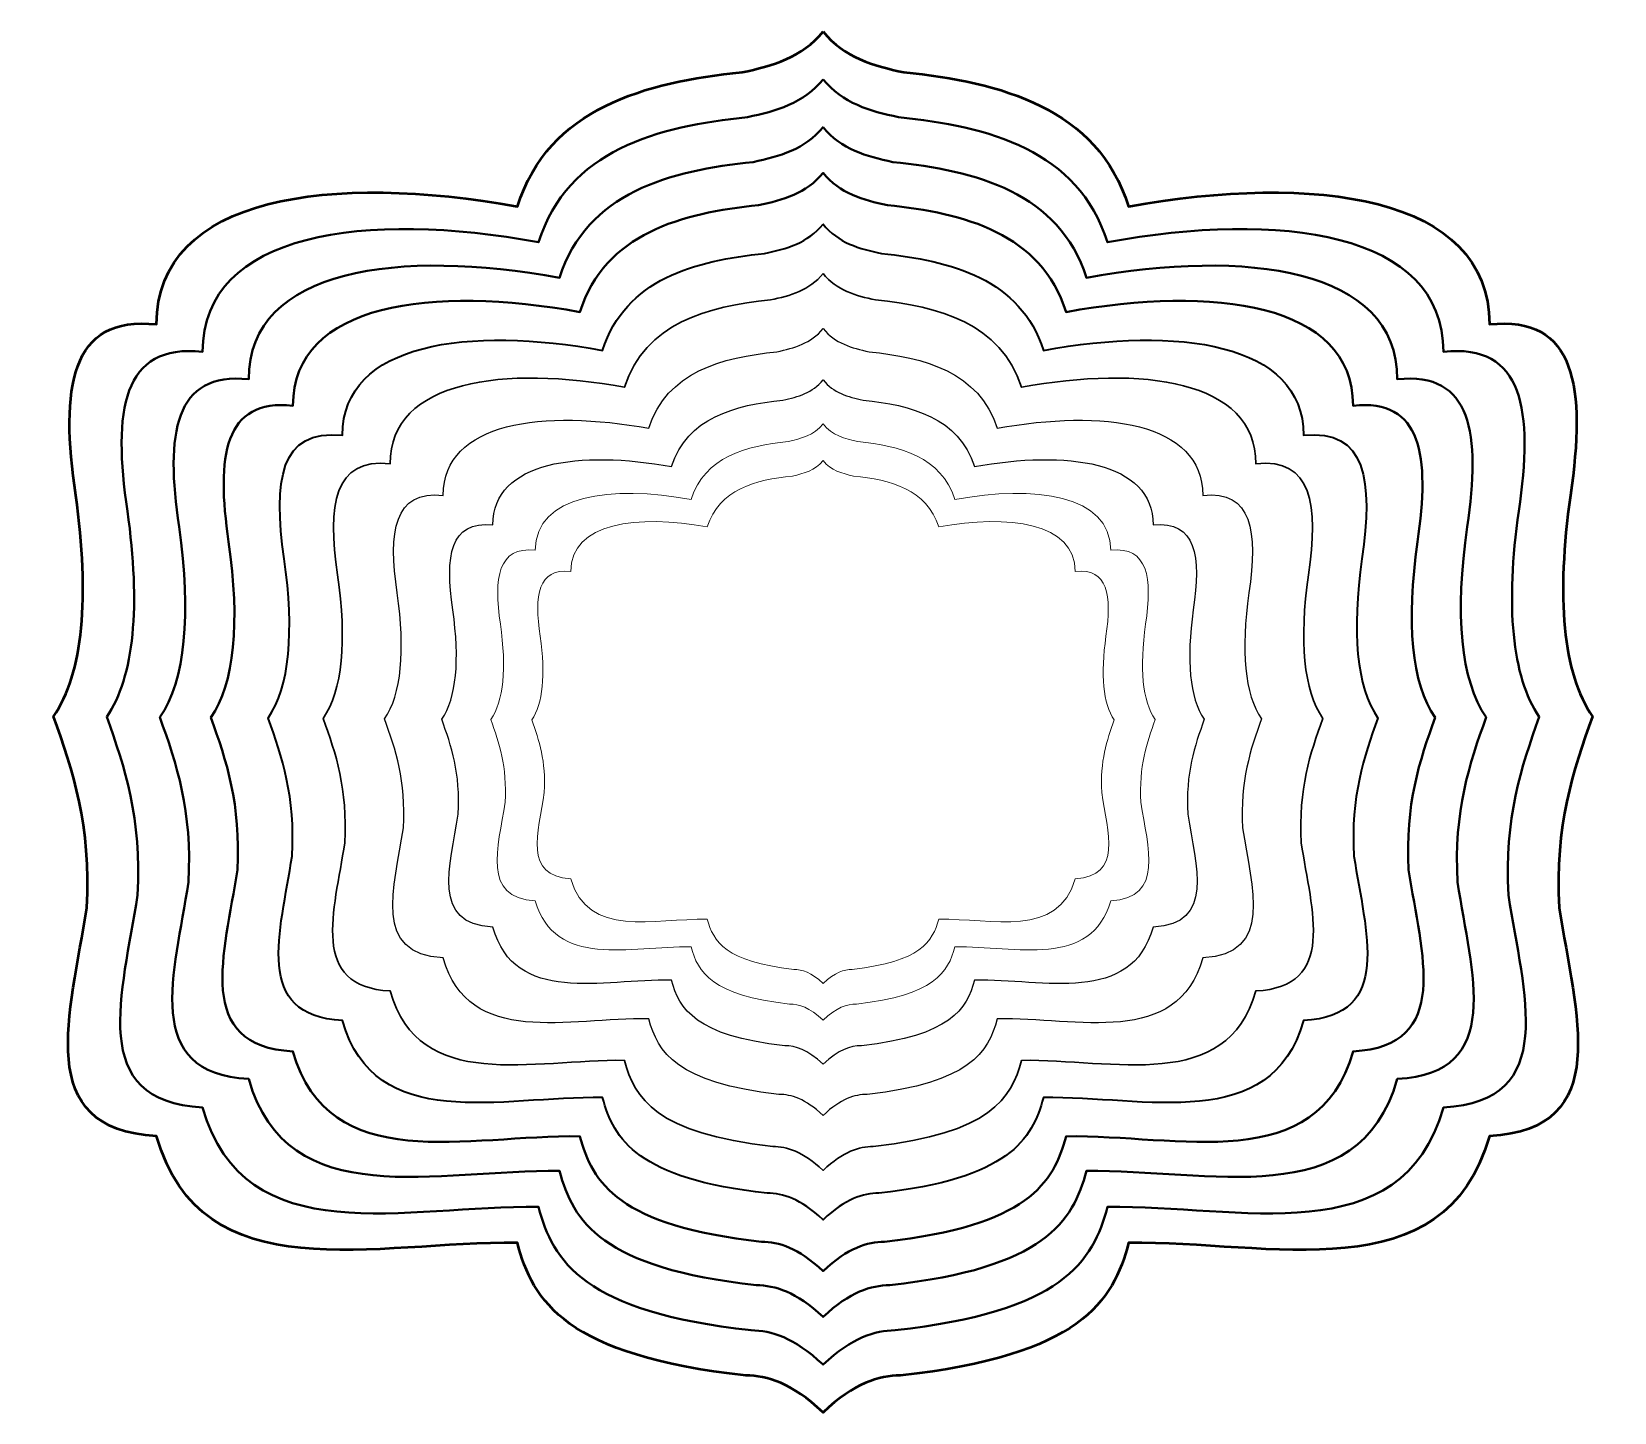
# Model space of a CAD drawing. Header units: centimetres. Extents: x -7.3 to 7.3, y -6.4 to 6.4.
import ezdxf

# ---------------------------------------------------------------- set-up
doc = ezdxf.new("R2010")
doc.units = ezdxf.units.CM
doc.header["$MEASUREMENT"] = 0
doc.layers.add('Layer 1', color=7, linetype='Continuous')

msp = doc.modelspace()

# ---------------------------------------------------------------- linework, layer by layer
at = {"layer": 'Layer 1', "color": 248, "lineweight": 50}
msp.add_open_spline([(0.00056, 6.38469), (-0.19232, 6.14595), (-0.46681, 6.06913), (-0.74906, 6.00913), (-0.74906, 6.00913), (-1.64544, 5.91733), (-2.5379, 5.68223), (-2.82803, 4.76622), (-2.82803, 4.76622), (-4.53435, 5.07808), (-6.1663, 4.87391), (-6.1663, 3.67681), (-6.1663, 3.67681), (-6.96849, 3.76309), (-7.0605, 3.09007), (-6.91443, 2.09262), (-6.91443, 2.09262), (-6.78118, 1.15352), (-6.84627, 0.44451), (-7.12009, 0.04793), (-7.12009, 0.04793), (-6.94147, -0.45079), (-6.7694, -0.95704), (-6.81309, -1.72255), (-6.81309, -1.72255), (-6.96409, -2.70706), (-7.32274, -3.77148), (-6.1663, -3.83431), (-6.1663, -3.83431), (-5.75272, -5.2956), (-4.13209, -4.80282), (-2.82803, -4.82238), (-2.82803, -4.82238), (-2.68557, -5.36327), (-2.37868, -5.86599), (-0.71479, -6.04889), (-0.71479, -6.04889), (-0.513, -6.05246), (-0.2914, -6.11612), (0.00055, -6.39017), (0.00055, -6.39017), (0.2925, -6.11612), (0.51411, -6.05246), (0.71589, -6.04889), (0.71589, -6.04889), (2.37978, -5.86599), (2.68518, -5.36327), (2.82764, -4.82238), (2.82764, -4.82238), (4.1317, -4.80283), (5.75233, -5.29561), (6.16591, -3.83431), (6.16591, -3.83431), (7.32235, -3.77148), (6.9637, -2.70707), (6.8127, -1.72255), (6.8127, -1.72255), (6.76901, -0.95705), (6.94108, -0.4508), (7.1197, 0.04793), (7.1197, 0.04793), (6.84588, 0.44451), (6.78228, 1.15352), (6.91553, 2.09262), (6.91553, 2.09262), (7.0616, 3.09007), (6.9681, 3.76308), (6.16591, 3.67681), (6.16591, 3.67681), (6.16593, 4.87392), (4.53397, 5.07808), (2.82766, 4.76623), (2.82766, 4.76623), (2.53752, 5.68223), (1.64507, 5.91734), (0.74869, 6.00914), (0.74869, 6.00914), (0.46644, 6.06913), (0.19344, 6.14595), (0.00056, 6.38469)], degree=3, knots=[0, 0, 0, 0, 0.04761905, 0.04761905, 0.04761905, 0.04761905, 0.0952381, 0.0952381, 0.0952381, 0.0952381, 0.14285714, 0.14285714, 0.14285714, 0.14285714, 0.19047619, 0.19047619, 0.19047619, 0.19047619, 0.23809524, 0.23809524, 0.23809524, 0.23809524, 0.28571429, 0.28571429, 0.28571429, 0.28571429, 0.33333333, 0.33333333, 0.33333333, 0.33333333, 0.38095238, 0.38095238, 0.38095238, 0.38095238, 0.42857143, 0.42857143, 0.42857143, 0.42857143, 0.47619048, 0.47619048, 0.47619048, 0.47619048, 0.52380952, 0.52380952, 0.52380952, 0.52380952, 0.57142857, 0.57142857, 0.57142857, 0.57142857, 0.61904762, 0.61904762, 0.61904762, 0.61904762, 0.66666667, 0.66666667, 0.66666667, 0.66666667, 0.71428571, 0.71428571, 0.71428571, 0.71428571, 0.76190476, 0.76190476, 0.76190476, 0.76190476, 0.80952381, 0.80952381, 0.80952381, 0.80952381, 0.85714286, 0.85714286, 0.85714286, 0.85714286, 0.9047619, 0.9047619, 0.9047619, 0.9047619, 1, 1, 1, 1], dxfattribs=at)
at = {"layer": 'Layer 1', "color": 238, "lineweight": 40}
msp.add_open_spline([(0.00051, 5.94351), (-0.17905, 5.72126), (-0.43458, 5.64975), (-0.69733, 5.59389), (-0.69733, 5.59389), (-1.53179, 5.50844), (-2.36261, 5.28957), (-2.6327, 4.43683), (-2.6327, 4.43683), (-4.22116, 4.72715), (-5.7404, 4.53708), (-5.74039, 3.42266), (-5.74039, 3.42266), (-6.48717, 3.50298), (-6.57283, 2.87645), (-6.43685, 1.9479), (-6.43685, 1.9479), (-6.3128, 1.07366), (-6.3734, 0.41362), (-6.62831, 0.04444), (-6.62831, 0.04444), (-6.46203, -0.41984), (-6.30184, -0.89112), (-6.34251, -1.60375), (-6.34251, -1.60375), (-6.48308, -2.52026), (-6.81696, -3.51116), (-5.74039, -3.56965), (-5.74039, -3.56965), (-5.35538, -4.93001), (-3.84669, -4.47127), (-2.6327, -4.48947), (-2.6327, -4.48947), (-2.50008, -4.993), (-2.21439, -5.461), (-0.66542, -5.63127), (-0.66542, -5.63127), (-0.47757, -5.6346), (-0.27127, -5.69386), (0.00051, -5.94898), (0.00051, -5.94898), (0.27229, -5.69386), (0.47859, -5.6346), (0.66644, -5.63127), (0.66644, -5.63127), (2.21541, -5.461), (2.49971, -4.993), (2.63233, -4.48947), (2.63233, -4.48947), (3.84632, -4.47127), (5.35501, -4.93001), (5.74002, -3.56965), (5.74002, -3.56965), (6.81659, -3.51116), (6.4827, -2.52026), (6.34214, -1.60375), (6.34214, -1.60375), (6.30147, -0.89112), (6.46165, -0.41984), (6.62794, 0.04444), (6.62794, 0.04444), (6.37303, 0.41362), (6.31382, 1.07367), (6.43787, 1.9479), (6.43787, 1.9479), (6.57385, 2.87645), (6.48681, 3.50298), (5.74003, 3.42266), (5.74003, 3.42266), (5.74003, 4.53708), (4.22079, 4.72714), (2.63233, 4.43683), (2.63233, 4.43683), (2.36224, 5.28957), (1.53143, 5.50843), (0.69696, 5.59389), (0.69696, 5.59389), (0.43421, 5.64974), (0.18007, 5.72126), (0.00051, 5.94351)], degree=3, knots=[0, 0, 0, 0, 0.04761905, 0.04761905, 0.04761905, 0.04761905, 0.0952381, 0.0952381, 0.0952381, 0.0952381, 0.14285714, 0.14285714, 0.14285714, 0.14285714, 0.19047619, 0.19047619, 0.19047619, 0.19047619, 0.23809524, 0.23809524, 0.23809524, 0.23809524, 0.28571429, 0.28571429, 0.28571429, 0.28571429, 0.33333333, 0.33333333, 0.33333333, 0.33333333, 0.38095238, 0.38095238, 0.38095238, 0.38095238, 0.42857143, 0.42857143, 0.42857143, 0.42857143, 0.47619048, 0.47619048, 0.47619048, 0.47619048, 0.52380952, 0.52380952, 0.52380952, 0.52380952, 0.57142857, 0.57142857, 0.57142857, 0.57142857, 0.61904762, 0.61904762, 0.61904762, 0.61904762, 0.66666667, 0.66666667, 0.66666667, 0.66666667, 0.71428571, 0.71428571, 0.71428571, 0.71428571, 0.76190476, 0.76190476, 0.76190476, 0.76190476, 0.80952381, 0.80952381, 0.80952381, 0.80952381, 0.85714286, 0.85714286, 0.85714286, 0.85714286, 0.9047619, 0.9047619, 0.9047619, 0.9047619, 1, 1, 1, 1], dxfattribs=at)
at = {"layer": 'Layer 1', "color": 236, "lineweight": 40}
msp.add_open_spline([(0.00045, 5.50232), (-0.16579, 5.29656), (-0.40235, 5.23035), (-0.64562, 5.17864), (-0.64562, 5.17864), (-1.41817, 5.09953), (-2.18734, 4.8969), (-2.4374, 4.10743), (-2.4374, 4.10743), (-3.908, 4.3762), (-5.31452, 4.20024), (-5.31452, 3.16851), (-5.31452, 3.16851), (-6.0059, 3.24287), (-6.08519, 2.66283), (-5.9593, 1.80317), (-5.9593, 1.80317), (-5.84445, 0.9938), (-5.90056, 0.38273), (-6.13655, 0.04094), (-6.13655, 0.04094), (-5.9826, -0.38889), (-5.8343, -0.8252), (-5.87196, -1.48495), (-5.87196, -1.48495), (-6.0021, -2.33346), (-6.31121, -3.25084), (-5.31452, -3.30499), (-5.31452, -3.30499), (-4.95808, -4.56441), (-3.56132, -4.13971), (-2.4374, -4.15656), (-2.4374, -4.15656), (-2.31462, -4.62274), (-2.05012, -5.056), (-0.61608, -5.21364), (-0.61608, -5.21364), (-0.44217, -5.21672), (-0.25117, -5.27159), (0.00045, -5.50777), (0.00045, -5.50777), (0.25207, -5.27159), (0.44306, -5.21672), (0.61697, -5.21364), (0.61697, -5.21364), (2.05101, -5.056), (2.31422, -4.62273), (2.437, -4.15656), (2.437, -4.15656), (3.56092, -4.13972), (4.95767, -4.56442), (5.31412, -3.30499), (5.31412, -3.30499), (6.31081, -3.25084), (6.0017, -2.33346), (5.87156, -1.48495), (5.87156, -1.48495), (5.8339, -0.8252), (5.98221, -0.38889), (6.13615, 0.04094), (6.13615, 0.04094), (5.90016, 0.38273), (5.84534, 0.9938), (5.96018, 1.80317), (5.96018, 1.80317), (6.08607, 2.66283), (6.00549, 3.24287), (5.31411, 3.16851), (5.31411, 3.16851), (5.31411, 4.20025), (3.9076, 4.37621), (2.43699, 4.10743), (2.43699, 4.10743), (2.18694, 4.8969), (1.41776, 5.09953), (0.64521, 5.17864), (0.64521, 5.17864), (0.40195, 5.23035), (0.16667, 5.29656), (0.00043, 5.50232), (0.00043, 5.50232), (0.00043, 5.50232), (0.00045, 5.50232), (0.00045, 5.50232)], degree=3, knots=[0, 0, 0, 0, 0.04545455, 0.04545455, 0.04545455, 0.04545455, 0.09090909, 0.09090909, 0.09090909, 0.09090909, 0.13636364, 0.13636364, 0.13636364, 0.13636364, 0.18181818, 0.18181818, 0.18181818, 0.18181818, 0.22727273, 0.22727273, 0.22727273, 0.22727273, 0.27272727, 0.27272727, 0.27272727, 0.27272727, 0.31818182, 0.31818182, 0.31818182, 0.31818182, 0.36363636, 0.36363636, 0.36363636, 0.36363636, 0.40909091, 0.40909091, 0.40909091, 0.40909091, 0.45454545, 0.45454545, 0.45454545, 0.45454545, 0.5, 0.5, 0.5, 0.5, 0.54545455, 0.54545455, 0.54545455, 0.54545455, 0.59090909, 0.59090909, 0.59090909, 0.59090909, 0.63636364, 0.63636364, 0.63636364, 0.63636364, 0.68181818, 0.68181818, 0.68181818, 0.68181818, 0.72727273, 0.72727273, 0.72727273, 0.72727273, 0.77272727, 0.77272727, 0.77272727, 0.77272727, 0.81818182, 0.81818182, 0.81818182, 0.81818182, 0.86363636, 0.86363636, 0.86363636, 0.86363636, 0.90909091, 0.90909091, 0.90909091, 0.90909091, 1, 1, 1, 1], dxfattribs=at)
at = {"layer": 'Layer 1', "color": 234, "lineweight": 40}
msp.add_open_spline([(0.0004, 5.0781), (-0.15303, 4.8882), (-0.37136, 4.82709), (-0.59588, 4.77936), (-0.59588, 4.77936), (-1.3089, 4.70635), (-2.0188, 4.51933), (-2.24958, 3.7907), (-2.24958, 3.7907), (-3.60686, 4.03876), (-4.90499, 3.87636), (-4.90499, 2.92413), (-4.90499, 2.92413), (-5.54309, 2.99277), (-5.61628, 2.45742), (-5.50009, 1.664), (-5.50009, 1.664), (-5.39409, 0.917), (-5.44588, 0.35302), (-5.66368, 0.03757), (-5.66368, 0.03757), (-5.5216, -0.35914), (-5.38472, -0.76183), (-5.41948, -1.37074), (-5.41948, -1.37074), (-5.53959, -2.15387), (-5.82488, -3.00055), (-4.90499, -3.05053), (-4.90499, -3.05053), (-4.57601, -4.2129), (-3.28689, -3.82093), (-2.24958, -3.83648), (-2.24958, -3.83648), (-2.13626, -4.26673), (-1.89215, -4.66661), (-0.56861, -4.8121), (-0.56861, -4.8121), (-0.4081, -4.81495), (-0.23182, -4.86559), (0.00041, -5.08357), (0.00041, -5.08357), (0.23264, -4.86559), (0.40891, -4.81494), (0.56943, -4.8121), (0.56943, -4.8121), (1.89296, -4.66661), (2.13589, -4.26673), (2.24921, -3.83648), (2.24921, -3.83648), (3.28652, -3.82093), (4.57564, -4.2129), (4.90462, -3.05053), (4.90462, -3.05053), (5.8245, -3.00055), (5.53921, -2.15387), (5.41911, -1.37074), (5.41911, -1.37074), (5.38436, -0.76183), (5.52123, -0.35914), (5.66331, 0.03757), (5.66331, 0.03757), (5.4455, 0.35302), (5.39491, 0.917), (5.5009, 1.664), (5.5009, 1.664), (5.61709, 2.45741), (5.54272, 2.99276), (4.90462, 2.92413), (4.90462, 2.92413), (4.90462, 3.87636), (3.60649, 4.03876), (2.24921, 3.7907), (2.24921, 3.7907), (2.01843, 4.51933), (1.30853, 4.70635), (0.59551, 4.77936), (0.59551, 4.77936), (0.37099, 4.82708), (0.15384, 4.88819), (0.00041, 5.0781), (0.00041, 5.0781), (0.00041, 5.0781), (0.0004, 5.0781), (0.0004, 5.0781)], degree=3, knots=[0, 0, 0, 0, 0.04545455, 0.04545455, 0.04545455, 0.04545455, 0.09090909, 0.09090909, 0.09090909, 0.09090909, 0.13636364, 0.13636364, 0.13636364, 0.13636364, 0.18181818, 0.18181818, 0.18181818, 0.18181818, 0.22727273, 0.22727273, 0.22727273, 0.22727273, 0.27272727, 0.27272727, 0.27272727, 0.27272727, 0.31818182, 0.31818182, 0.31818182, 0.31818182, 0.36363636, 0.36363636, 0.36363636, 0.36363636, 0.40909091, 0.40909091, 0.40909091, 0.40909091, 0.45454545, 0.45454545, 0.45454545, 0.45454545, 0.5, 0.5, 0.5, 0.5, 0.54545455, 0.54545455, 0.54545455, 0.54545455, 0.59090909, 0.59090909, 0.59090909, 0.59090909, 0.63636364, 0.63636364, 0.63636364, 0.63636364, 0.68181818, 0.68181818, 0.68181818, 0.68181818, 0.72727273, 0.72727273, 0.72727273, 0.72727273, 0.77272727, 0.77272727, 0.77272727, 0.77272727, 0.81818182, 0.81818182, 0.81818182, 0.81818182, 0.86363636, 0.86363636, 0.86363636, 0.86363636, 0.90909091, 0.90909091, 0.90909091, 0.90909091, 1, 1, 1, 1], dxfattribs=at)
at = {"layer": 'Layer 1', "color": 232, "lineweight": 35}
msp.add_open_spline([(0.00035, 4.60298), (-0.13873, 4.43084), (-0.33665, 4.37544), (-0.54017, 4.33218), (-0.54017, 4.33218), (-1.18651, 4.26599), (-1.83003, 4.09646), (-2.03923, 3.43597), (-2.03923, 3.43597), (-3.26958, 3.66084), (-4.44632, 3.51362), (-4.44632, 2.65043), (-4.44632, 2.65043), (-5.02475, 2.71265), (-5.09109, 2.22736), (-4.98577, 1.50815), (-4.98577, 1.50815), (-4.88969, 0.831), (-4.93663, 0.31976), (-5.13406, 0.03381), (-5.13406, 0.03381), (-5.00526, -0.3258), (-4.88119, -0.69084), (-4.91269, -1.24281), (-4.91269, -1.24281), (-5.02157, -1.95271), (-5.28018, -2.72021), (-4.44632, -2.76552), (-4.44632, -2.76552), (-4.14811, -3.8192), (-2.97953, -3.46388), (-2.03923, -3.47797), (-2.03923, -3.47797), (-1.93651, -3.86799), (-1.71522, -4.23047), (-0.51545, -4.36235), (-0.51545, -4.36235), (-0.36995, -4.36493), (-0.21016, -4.41084), (0.00036, -4.60844), (0.00036, -4.60844), (0.21087, -4.41084), (0.37066, -4.36493), (0.51617, -4.36235), (0.51617, -4.36235), (1.71594, -4.23047), (1.93615, -3.86798), (2.03887, -3.47797), (2.03887, -3.47797), (2.97918, -3.46388), (4.14775, -3.81919), (4.44596, -2.76552), (4.44596, -2.76552), (5.27982, -2.72021), (5.02121, -1.95271), (4.91233, -1.24281), (4.91233, -1.24281), (4.88083, -0.69084), (5.0049, -0.32581), (5.1337, 0.03381), (5.1337, 0.03381), (4.93626, 0.31976), (4.8904, 0.831), (4.98648, 1.50815), (4.98648, 1.50815), (5.0918, 2.22737), (5.02439, 2.71265), (4.44596, 2.65043), (4.44596, 2.65043), (4.44596, 3.51362), (3.26922, 3.66083), (2.03887, 3.43597), (2.03887, 3.43597), (1.82967, 4.09647), (1.18615, 4.26599), (0.53981, 4.33218), (0.53981, 4.33218), (0.33629, 4.37544), (0.13944, 4.43084), (0.00036, 4.60298), (0.00036, 4.60298), (0.00036, 4.60298), (0.00035, 4.60298), (0.00035, 4.60298)], degree=3, knots=[0, 0, 0, 0, 0.04545455, 0.04545455, 0.04545455, 0.04545455, 0.09090909, 0.09090909, 0.09090909, 0.09090909, 0.13636364, 0.13636364, 0.13636364, 0.13636364, 0.18181818, 0.18181818, 0.18181818, 0.18181818, 0.22727273, 0.22727273, 0.22727273, 0.22727273, 0.27272727, 0.27272727, 0.27272727, 0.27272727, 0.31818182, 0.31818182, 0.31818182, 0.31818182, 0.36363636, 0.36363636, 0.36363636, 0.36363636, 0.40909091, 0.40909091, 0.40909091, 0.40909091, 0.45454545, 0.45454545, 0.45454545, 0.45454545, 0.5, 0.5, 0.5, 0.5, 0.54545455, 0.54545455, 0.54545455, 0.54545455, 0.59090909, 0.59090909, 0.59090909, 0.59090909, 0.63636364, 0.63636364, 0.63636364, 0.63636364, 0.68181818, 0.68181818, 0.68181818, 0.68181818, 0.72727273, 0.72727273, 0.72727273, 0.72727273, 0.77272727, 0.77272727, 0.77272727, 0.77272727, 0.81818182, 0.81818182, 0.81818182, 0.81818182, 0.86363636, 0.86363636, 0.86363636, 0.86363636, 0.90909091, 0.90909091, 0.90909091, 0.90909091, 1, 1, 1, 1], dxfattribs=at)
at = {"layer": 'Layer 1', "color": 230, "lineweight": 30}
msp.add_open_spline([(0.0003, 4.14612), (-0.12498, 3.99105), (-0.30327, 3.94115), (-0.4866, 3.90218), (-0.4866, 3.90218), (-1.06883, 3.84256), (-1.64851, 3.68985), (-1.83696, 3.09487), (-1.83696, 3.09487), (-2.94527, 3.29743), (-4.00528, 3.16482), (-4.00528, 2.38726), (-4.00528, 2.38726), (-4.52633, 2.4433), (-4.58609, 2.00615), (-4.49122, 1.35828), (-4.49122, 1.35828), (-4.40467, 0.7483), (-4.44695, 0.28777), (-4.6248, 0.03018), (-4.6248, 0.03018), (-4.50878, -0.29376), (-4.39701, -0.62259), (-4.42539, -1.1198), (-4.42539, -1.1198), (-4.52347, -1.75928), (-4.75643, -2.45065), (-4.00528, -2.49147), (-4.00528, -2.49147), (-3.73665, -3.44063), (-2.68399, -3.12056), (-1.83696, -3.13325), (-1.83696, -3.13325), (-1.74443, -3.48457), (-1.54509, -3.81111), (-0.46434, -3.92991), (-0.46434, -3.92991), (-0.33327, -3.93223), (-0.18933, -3.97359), (0.0003, -4.15159), (0.0003, -4.15159), (0.18993, -3.9736), (0.33387, -3.93224), (0.46494, -3.92991), (0.46494, -3.92991), (1.5457, -3.81111), (1.74406, -3.48458), (1.8366, -3.13325), (1.8366, -3.13325), (2.68363, -3.12056), (3.73629, -3.44063), (4.00492, -2.49147), (4.00492, -2.49147), (4.75607, -2.45066), (4.52311, -1.75928), (4.42503, -1.1198), (4.42503, -1.1198), (4.39665, -0.62259), (4.50842, -0.29376), (4.62444, 0.03018), (4.62444, 0.03018), (4.44658, 0.28777), (4.40527, 0.74829), (4.49182, 1.35828), (4.49182, 1.35828), (4.5867, 2.00615), (4.52597, 2.4433), (4.00492, 2.38726), (4.00492, 2.38726), (4.00492, 3.16482), (2.94491, 3.29743), (1.8366, 3.09487), (1.8366, 3.09487), (1.64815, 3.68985), (1.06847, 3.84256), (0.48624, 3.90218), (0.48624, 3.90218), (0.30291, 3.94115), (0.12559, 3.99105), (0.0003, 4.14612)], degree=3, knots=[0, 0, 0, 0, 0.04761905, 0.04761905, 0.04761905, 0.04761905, 0.0952381, 0.0952381, 0.0952381, 0.0952381, 0.14285714, 0.14285714, 0.14285714, 0.14285714, 0.19047619, 0.19047619, 0.19047619, 0.19047619, 0.23809524, 0.23809524, 0.23809524, 0.23809524, 0.28571429, 0.28571429, 0.28571429, 0.28571429, 0.33333333, 0.33333333, 0.33333333, 0.33333333, 0.38095238, 0.38095238, 0.38095238, 0.38095238, 0.42857143, 0.42857143, 0.42857143, 0.42857143, 0.47619048, 0.47619048, 0.47619048, 0.47619048, 0.52380952, 0.52380952, 0.52380952, 0.52380952, 0.57142857, 0.57142857, 0.57142857, 0.57142857, 0.61904762, 0.61904762, 0.61904762, 0.61904762, 0.66666667, 0.66666667, 0.66666667, 0.66666667, 0.71428571, 0.71428571, 0.71428571, 0.71428571, 0.76190476, 0.76190476, 0.76190476, 0.76190476, 0.80952381, 0.80952381, 0.80952381, 0.80952381, 0.85714286, 0.85714286, 0.85714286, 0.85714286, 0.9047619, 0.9047619, 0.9047619, 0.9047619, 1, 1, 1, 1], dxfattribs=at)
at = {"layer": 'Layer 1', "color": 241, "lineweight": 25}
msp.add_open_spline([(0.00024, 3.63706), (-0.10967, 3.50102), (-0.26608, 3.45724), (-0.42692, 3.42305), (-0.42692, 3.42305), (-0.93771, 3.37074), (-1.44627, 3.23677), (-1.61159, 2.7148), (-1.61159, 2.7148), (-2.58391, 2.89251), (-3.51386, 2.77616), (-3.51386, 2.09401), (-3.51386, 2.09401), (-3.97098, 2.14318), (-4.02341, 1.75967), (-3.94017, 1.19129), (-3.94017, 1.19129), (-3.86424, 0.65615), (-3.90133, 0.25213), (-4.05736, 0.02615), (-4.05736, 0.02615), (-3.95557, -0.25804), (-3.85752, -0.54652), (-3.88242, -0.98273), (-3.88242, -0.98273), (-3.96846, -1.54375), (-4.17284, -2.15029), (-3.51385, -2.1861), (-3.51385, -2.1861), (-3.27818, -3.0188), (-2.35468, -2.738), (-1.61158, -2.74914), (-1.61158, -2.74914), (-1.5304, -3.05736), (-1.35552, -3.34382), (-0.40737, -3.44805), (-0.40737, -3.44805), (-0.29238, -3.45009), (-0.1661, -3.48637), (0.00026, -3.64253), (0.00026, -3.64253), (0.16662, -3.48638), (0.2929, -3.45009), (0.40789, -3.44805), (0.40789, -3.44805), (1.35604, -3.34383), (1.53007, -3.05736), (1.61125, -2.74914), (1.61125, -2.74914), (2.35435, -2.738), (3.27785, -3.0188), (3.51352, -2.1861), (3.51352, -2.1861), (4.1725, -2.15029), (3.96813, -1.54375), (3.88209, -0.98273), (3.88209, -0.98273), (3.85719, -0.54652), (3.95524, -0.25804), (4.05703, 0.02615), (4.05703, 0.02615), (3.901, 0.25213), (3.86475, 0.65615), (3.94069, 1.19129), (3.94069, 1.19129), (4.02392, 1.75967), (3.97065, 2.14318), (3.51353, 2.09401), (3.51353, 2.09401), (3.51353, 2.77617), (2.58358, 2.89251), (1.61126, 2.7148), (1.61126, 2.7148), (1.44593, 3.23677), (0.93738, 3.37075), (0.42659, 3.42305), (0.42659, 3.42305), (0.26575, 3.45724), (0.11019, 3.50102), (0.00028, 3.63706), (0.00028, 3.63706), (0.00028, 3.63706), (0.00024, 3.63706), (0.00024, 3.63706)], degree=3, knots=[0, 0, 0, 0, 0.04545455, 0.04545455, 0.04545455, 0.04545455, 0.09090909, 0.09090909, 0.09090909, 0.09090909, 0.13636364, 0.13636364, 0.13636364, 0.13636364, 0.18181818, 0.18181818, 0.18181818, 0.18181818, 0.22727273, 0.22727273, 0.22727273, 0.22727273, 0.27272727, 0.27272727, 0.27272727, 0.27272727, 0.31818182, 0.31818182, 0.31818182, 0.31818182, 0.36363636, 0.36363636, 0.36363636, 0.36363636, 0.40909091, 0.40909091, 0.40909091, 0.40909091, 0.45454545, 0.45454545, 0.45454545, 0.45454545, 0.5, 0.5, 0.5, 0.5, 0.54545455, 0.54545455, 0.54545455, 0.54545455, 0.59090909, 0.59090909, 0.59090909, 0.59090909, 0.63636364, 0.63636364, 0.63636364, 0.63636364, 0.68181818, 0.68181818, 0.68181818, 0.68181818, 0.72727273, 0.72727273, 0.72727273, 0.72727273, 0.77272727, 0.77272727, 0.77272727, 0.77272727, 0.81818182, 0.81818182, 0.81818182, 0.81818182, 0.86363636, 0.86363636, 0.86363636, 0.86363636, 0.90909091, 0.90909091, 0.90909091, 0.90909091, 1, 1, 1, 1], dxfattribs=at)
at = {"layer": 'Layer 1', "color": 231, "lineweight": 25}
msp.add_open_spline([(0.00018, 3.16194), (-0.09539, 3.04366), (-0.23138, 3.00559), (-0.37122, 2.97586), (-0.37122, 2.97586), (-0.81533, 2.93038), (-1.25751, 2.8139), (-1.40125, 2.36006), (-1.40125, 2.36006), (-2.24665, 2.51457), (-3.05521, 2.41341), (-3.05521, 1.8203), (-3.05521, 1.8203), (-3.45266, 1.86305), (-3.49825, 1.5296), (-3.42587, 1.03542), (-3.42587, 1.03542), (-3.35985, 0.57013), (-3.3921, 0.21885), (-3.52777, 0.02237), (-3.52777, 0.02237), (-3.43927, -0.22472), (-3.35402, -0.47555), (-3.37567, -0.85481), (-3.37567, -0.85481), (-3.45048, -1.34259), (-3.62818, -1.86996), (-3.05521, -1.9011), (-3.05521, -1.9011), (-2.8503, -2.6251), (-2.04736, -2.38095), (-1.40125, -2.39064), (-1.40125, -2.39064), (-1.33067, -2.65862), (-1.17862, -2.9077), (-0.35424, -2.99831), (-0.35424, -2.99831), (-0.25426, -3.00009), (-0.14447, -3.03163), (0.00018, -3.1674), (0.00018, -3.1674), (0.14483, -3.03163), (0.25462, -3.00008), (0.3546, -2.99831), (0.3546, -2.99831), (1.17898, -2.9077), (1.33029, -2.65862), (1.40088, -2.39064), (1.40088, -2.39064), (2.04698, -2.38095), (2.84993, -2.6251), (3.05484, -1.9011), (3.05484, -1.9011), (3.6278, -1.86997), (3.45011, -1.3426), (3.3753, -0.85481), (3.3753, -0.85481), (3.35365, -0.47554), (3.43891, -0.22472), (3.5274, 0.02237), (3.5274, 0.02237), (3.39174, 0.21885), (3.36022, 0.57013), (3.42624, 1.03542), (3.42624, 1.03542), (3.49861, 1.5296), (3.45229, 1.86305), (3.05484, 1.8203), (3.05484, 1.8203), (3.05484, 2.41341), (2.24628, 2.51457), (1.40088, 2.36006), (1.40088, 2.36006), (1.25713, 2.8139), (0.81496, 2.93038), (0.37085, 2.97586), (0.37085, 2.97586), (0.23101, 3.00558), (0.09575, 3.04365), (0.00019, 3.16194), (0.00019, 3.16194), (0.00019, 3.16194), (0.00018, 3.16194), (0.00018, 3.16194)], degree=3, knots=[0, 0, 0, 0, 0.04545455, 0.04545455, 0.04545455, 0.04545455, 0.09090909, 0.09090909, 0.09090909, 0.09090909, 0.13636364, 0.13636364, 0.13636364, 0.13636364, 0.18181818, 0.18181818, 0.18181818, 0.18181818, 0.22727273, 0.22727273, 0.22727273, 0.22727273, 0.27272727, 0.27272727, 0.27272727, 0.27272727, 0.31818182, 0.31818182, 0.31818182, 0.31818182, 0.36363636, 0.36363636, 0.36363636, 0.36363636, 0.40909091, 0.40909091, 0.40909091, 0.40909091, 0.45454545, 0.45454545, 0.45454545, 0.45454545, 0.5, 0.5, 0.5, 0.5, 0.54545455, 0.54545455, 0.54545455, 0.54545455, 0.59090909, 0.59090909, 0.59090909, 0.59090909, 0.63636364, 0.63636364, 0.63636364, 0.63636364, 0.68181818, 0.68181818, 0.68181818, 0.68181818, 0.72727273, 0.72727273, 0.72727273, 0.72727273, 0.77272727, 0.77272727, 0.77272727, 0.77272727, 0.81818182, 0.81818182, 0.81818182, 0.81818182, 0.86363636, 0.86363636, 0.86363636, 0.86363636, 0.90909091, 0.90909091, 0.90909091, 0.90909091, 1, 1, 1, 1], dxfattribs=at)
at = {"layer": 'Layer 1', "color": 9, "lineweight": 20}
msp.add_open_spline([(0.00013, 2.75469), (-0.08314, 2.65163), (-0.20163, 2.61846), (-0.32348, 2.59256), (-0.32348, 2.59256), (-0.71044, 2.55293), (-1.09571, 2.45144), (-1.22096, 2.056), (-1.22096, 2.056), (-1.95757, 2.19062), (-2.66208, 2.10249), (-2.66208, 1.5857), (-2.66208, 1.5857), (-3.00838, 1.62295), (-3.0481, 1.33242), (-2.98504, 0.90183), (-2.98504, 0.90183), (-2.92752, 0.49641), (-2.95562, 0.19034), (-3.07382, 0.01914), (-3.07382, 0.01914), (-2.99671, -0.19616), (-2.92243, -0.41471), (-2.94129, -0.74517), (-2.94129, -0.74517), (-3.00647, -1.17018), (-3.16131, -1.62969), (-2.66207, -1.65681), (-2.66207, -1.65681), (-2.48353, -2.28764), (-1.78391, -2.07491), (-1.22095, -2.08335), (-1.22095, -2.08335), (-1.15945, -2.31685), (-1.02697, -2.53387), (-0.30867, -2.61283), (-0.30867, -2.61283), (-0.22156, -2.61437), (-0.12589, -2.64186), (0.00014, -2.76016), (0.00014, -2.76016), (0.12617, -2.64187), (0.22184, -2.61437), (0.30895, -2.61283), (0.30895, -2.61283), (1.02725, -2.53388), (1.15908, -2.31685), (1.22059, -2.08335), (1.22059, -2.08335), (1.78355, -2.07491), (2.48317, -2.28764), (2.66171, -1.65681), (2.66171, -1.65681), (3.16094, -1.62968), (3.00611, -1.17018), (2.94093, -0.74517), (2.94093, -0.74517), (2.92207, -0.41471), (2.99635, -0.19617), (3.07346, 0.01914), (3.07346, 0.01914), (2.95525, 0.19034), (2.92779, 0.49641), (2.98532, 0.90183), (2.98532, 0.90183), (3.04838, 1.33242), (3.00801, 1.62295), (2.66171, 1.5857), (2.66171, 1.5857), (2.66171, 2.10249), (1.9572, 2.19062), (1.22059, 2.056), (1.22059, 2.056), (1.09534, 2.45144), (0.71007, 2.55293), (0.32311, 2.59256), (0.32311, 2.59256), (0.20126, 2.61846), (0.08341, 2.65162), (0.00015, 2.75469), (0.00015, 2.75469), (0.00015, 2.75469), (0.00013, 2.75469), (0.00013, 2.75469)], degree=3, knots=[0, 0, 0, 0, 0.04545455, 0.04545455, 0.04545455, 0.04545455, 0.09090909, 0.09090909, 0.09090909, 0.09090909, 0.13636364, 0.13636364, 0.13636364, 0.13636364, 0.18181818, 0.18181818, 0.18181818, 0.18181818, 0.22727273, 0.22727273, 0.22727273, 0.22727273, 0.27272727, 0.27272727, 0.27272727, 0.27272727, 0.31818182, 0.31818182, 0.31818182, 0.31818182, 0.36363636, 0.36363636, 0.36363636, 0.36363636, 0.40909091, 0.40909091, 0.40909091, 0.40909091, 0.45454545, 0.45454545, 0.45454545, 0.45454545, 0.5, 0.5, 0.5, 0.5, 0.54545455, 0.54545455, 0.54545455, 0.54545455, 0.59090909, 0.59090909, 0.59090909, 0.59090909, 0.63636364, 0.63636364, 0.63636364, 0.63636364, 0.68181818, 0.68181818, 0.68181818, 0.68181818, 0.72727273, 0.72727273, 0.72727273, 0.72727273, 0.77272727, 0.77272727, 0.77272727, 0.77272727, 0.81818182, 0.81818182, 0.81818182, 0.81818182, 0.86363636, 0.86363636, 0.86363636, 0.86363636, 0.90909091, 0.90909091, 0.90909091, 0.90909091, 1, 1, 1, 1], dxfattribs=at)
at = {"layer": 'Layer 1', "color": 254, "lineweight": 18}
msp.add_open_spline([(0.0001, 2.41532), (-0.07292, 2.32494), (-0.17683, 2.29585), (-0.28368, 2.27314), (-0.28368, 2.27314), (-0.62302, 2.23839), (-0.96087, 2.14939), (-1.0707, 1.80262), (-1.0707, 1.80262), (-1.71665, 1.92068), (-2.33445, 1.84339), (-2.33445, 1.39021), (-2.33445, 1.39021), (-2.63813, 1.42287), (-2.67296, 1.16809), (-2.61767, 0.7905), (-2.61767, 0.7905), (-2.56723, 0.43498), (-2.59187, 0.16658), (-2.69553, 0.01645), (-2.69553, 0.01645), (-2.62791, -0.17235), (-2.56277, -0.36399), (-2.57931, -0.65378), (-2.57931, -0.65378), (-2.63647, -1.02648), (-2.77225, -1.42944), (-2.33446, -1.45322), (-2.33446, -1.45322), (-2.1779, -2.00641), (-1.56438, -1.81986), (-1.07071, -1.82726), (-1.07071, -1.82726), (-1.01678, -2.03202), (-0.9006, -2.22233), (-0.27071, -2.29157), (-0.27071, -2.29157), (-0.19432, -2.29292), (-0.11043, -2.31703), (0.00009, -2.42077), (0.00009, -2.42077), (0.11061, -2.31703), (0.1945, -2.29292), (0.27089, -2.29157), (0.27089, -2.29157), (0.90078, -2.22233), (1.01639, -2.03202), (1.07032, -1.82726), (1.07032, -1.82726), (1.56399, -1.81986), (2.1775, -2.00641), (2.33407, -1.45322), (2.33407, -1.45322), (2.77186, -1.42943), (2.63608, -1.02648), (2.57892, -0.65378), (2.57892, -0.65378), (2.56238, -0.36399), (2.62752, -0.17235), (2.69514, 0.01645), (2.69514, 0.01645), (2.59148, 0.16658), (2.5674, 0.43498), (2.61785, 0.7905), (2.61785, 0.7905), (2.67315, 1.16809), (2.63775, 1.42287), (2.33407, 1.39021), (2.33407, 1.39021), (2.33407, 1.84339), (1.71627, 1.92068), (1.07032, 1.80262), (1.07032, 1.80262), (0.96049, 2.14939), (0.62263, 2.23839), (0.2833, 2.27314), (0.2833, 2.27314), (0.17645, 2.29585), (0.0731, 2.32494), (0.00008, 2.41532), (0.00008, 2.41532), (0.00008, 2.41532), (0.0001, 2.41532), (0.0001, 2.41532)], degree=3, knots=[0, 0, 0, 0, 0.04545455, 0.04545455, 0.04545455, 0.04545455, 0.09090909, 0.09090909, 0.09090909, 0.09090909, 0.13636364, 0.13636364, 0.13636364, 0.13636364, 0.18181818, 0.18181818, 0.18181818, 0.18181818, 0.22727273, 0.22727273, 0.22727273, 0.22727273, 0.27272727, 0.27272727, 0.27272727, 0.27272727, 0.31818182, 0.31818182, 0.31818182, 0.31818182, 0.36363636, 0.36363636, 0.36363636, 0.36363636, 0.40909091, 0.40909091, 0.40909091, 0.40909091, 0.45454545, 0.45454545, 0.45454545, 0.45454545, 0.5, 0.5, 0.5, 0.5, 0.54545455, 0.54545455, 0.54545455, 0.54545455, 0.59090909, 0.59090909, 0.59090909, 0.59090909, 0.63636364, 0.63636364, 0.63636364, 0.63636364, 0.68181818, 0.68181818, 0.68181818, 0.68181818, 0.72727273, 0.72727273, 0.72727273, 0.72727273, 0.77272727, 0.77272727, 0.77272727, 0.77272727, 0.81818182, 0.81818182, 0.81818182, 0.81818182, 0.86363636, 0.86363636, 0.86363636, 0.86363636, 0.90909091, 0.90909091, 0.90909091, 0.90909091, 1, 1, 1, 1], dxfattribs=at)

doc.saveas('drawing.dxf')
